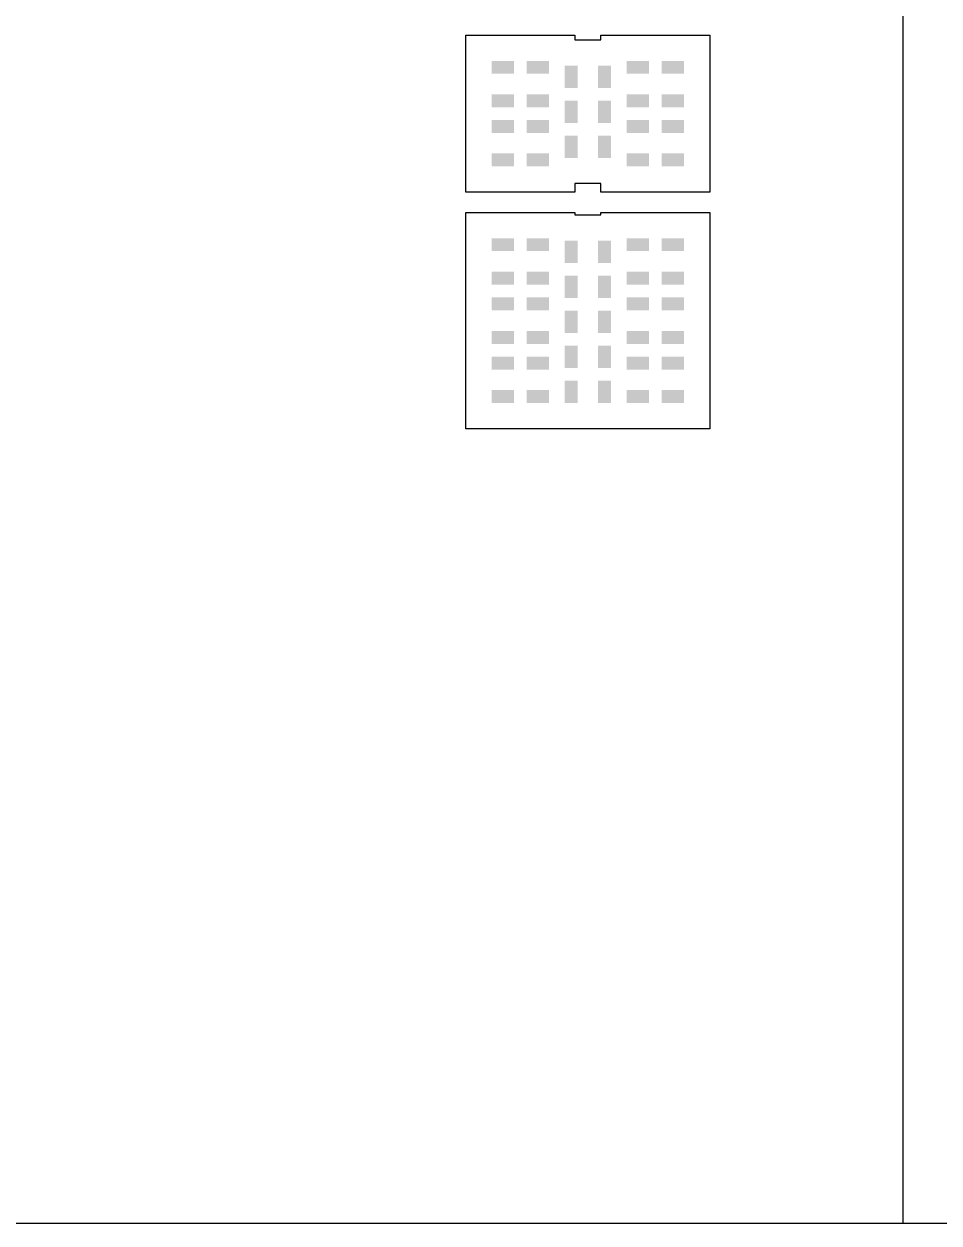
# Model space of a CAD drawing. Extents: x -52250 to 52250, y -35250 to 35250.
# Drawn here: x -25602 to 1045, y -35250 to -324 of the extents above; entities that cross this region are included whole.
import ezdxf

# ---------------------------------------------------------------- set-up
doc = ezdxf.new("R2010")
doc.units = 0
doc.header["$MEASUREMENT"] = 0
doc.linetypes.add('CENTER2', pattern=[1.125, 0.75, -0.125, 0.125, -0.125])
doc.layers.get('0').update_dxf_attribs({"linetype": 'CONTINUOUS'})
for name, color, linetype in [('jigstreet', 7, 'Continuous'), ('PKG_OUTLINE', 81, 'CONTINUOUS'), ('SOLDERMASK_PADS_BTM', 12, 'CONTINUOUS')]:
    doc.layers.add(name, color=color, linetype=linetype)

# ---------------------------------------------------------------- blocks, each defined once
blk = doc.blocks.new('*U1')
at = {"color": 0, "linetype": 'CENTER2', "transparency": 16777216}
blk.add_line((0, -35250.12), (0, 35250.12), dxfattribs=at)

msp = doc.modelspace()

# ---------------------------------------------------------------- linework, layer by layer
at = {"layer": 'jigstreet'}
for points in [[(-9562, -5197), (-9563, -5221), (-9587, -5222), (-10607, -5222), (-11687, -5222), (-12707, -5222), (-12731, -5221), (-12732, -5197), (-12732, -4221), (-12732, -3475), (-12732, -3371), (-12732, -2499), (-12732, -2395), (-12732, -1649), (-12732, -673), (-12731, -649), (-12707, -648), (-11687, -648), (-10607, -648), (-9587, -648), (-9563, -649), (-9562, -673), (-9562, -785), (-8802, -785), (-8802, -673), (-8801, -649), (-8777, -648), (-7757, -648), (-6677, -648), (-5657, -648), (-5633, -649), (-5632, -673), (-5632, -1649), (-5632, -2395), (-5632, -2499), (-5632, -3371), (-5632, -3475), (-5632, -4221), (-5632, -5197), (-5633, -5221), (-5657, -5222), (-6677, -5222), (-7757, -5222), (-8777, -5222), (-8801, -5221), (-8802, -5197), (-8802, -4975), (-9562, -4975), (-9562, -5197)], [(-10607, -12115), (-11687, -12115), (-12707, -12115), (-12731, -12114), (-12732, -12090), (-12732, -11114), (-12732, -10368), (-12732, -10264), (-12732, -9392), (-12732, -9288), (-12732, -8641), (-12732, -8542), (-12732, -7665), (-12732, -7566), (-12732, -6815), (-12732, -5839), (-12731, -5815), (-12707, -5814), (-11687, -5814), (-10607, -5814), (-9587, -5814), (-9563, -5815), (-9562, -5839), (-9562, -5885), (-8802, -5885), (-8802, -5839), (-8801, -5815), (-8777, -5814), (-7757, -5814), (-6677, -5814), (-5657, -5814), (-5633, -5815), (-5632, -5839), (-5632, -6815), (-5632, -7566), (-5632, -7665), (-5632, -8542), (-5632, -8641), (-5632, -9288), (-5632, -9392), (-5632, -10264), (-5632, -10368), (-5632, -11114), (-5632, -12090), (-5633, -12114), (-5657, -12115), (-6677, -12115), (-7757, -12115), (-7781, -12115), (-8757, -12115), (-8777, -12115), (-9587, -12115), (-9607, -12115), (-10583, -12115), (-10607, -12115)]]:
    msp.add_lwpolyline(points, dxfattribs=at)
at = {"layer": 'PKG_OUTLINE'}
msp.add_lwpolyline([(-45479, -35250), (52250, -35250), (52250, 35250), (-45479, 35250, -0.830616), (-47621, 35250), (-52250, 35250), (-52250, -35250), (-47621, -35250, -0.830616)], format="xyb", close=True, dxfattribs=at)
at = {"layer": 'SOLDERMASK_PADS_BTM'}
for points in [[(-11982, -1774), (-11332, -1774), (-11982, -1398), (-11332, -1398)], [(-10962, -1774), (-10312, -1774), (-10962, -1398), (-10312, -1398)], [(-9858, -2185), (-9482, -2185), (-9858, -1535), (-9482, -1535)], [(-8882, -2185), (-8506, -2185), (-8882, -1535), (-8506, -1535)], [(-8052, -1774), (-7402, -1774), (-8052, -1398), (-7402, -1398)], [(-7032, -1774), (-6382, -1774), (-7032, -1398), (-6382, -1398)], [(-11982, -2750), (-11332, -2750), (-11982, -2374), (-11332, -2374)], [(-10962, -2750), (-10312, -2750), (-10962, -2374), (-10312, -2374)], [(-8052, -2750), (-7402, -2750), (-8052, -2374), (-7402, -2374)], [(-7032, -2750), (-6382, -2750), (-7032, -2374), (-6382, -2374)], [(-9858, -3205), (-9482, -3205), (-9858, -2555), (-9482, -2555)], [(-8882, -3205), (-8506, -3205), (-8882, -2555), (-8506, -2555)], [(-11982, -3496), (-11332, -3496), (-11982, -3120), (-11332, -3120)], [(-10962, -3496), (-10312, -3496), (-10962, -3120), (-10312, -3120)], [(-8052, -3496), (-7402, -3496), (-8052, -3120), (-7402, -3120)], [(-7032, -3496), (-6382, -3496), (-7032, -3120), (-6382, -3120)], [(-9858, -4225), (-9482, -4225), (-9858, -3575), (-9482, -3575)], [(-8882, -4225), (-8506, -4225), (-8882, -3575), (-8506, -3575)], [(-11982, -4472), (-11332, -4472), (-11982, -4096), (-11332, -4096)], [(-10962, -4472), (-10312, -4472), (-10962, -4096), (-10312, -4096)], [(-8052, -4472), (-7402, -4472), (-8052, -4096), (-7402, -4096)], [(-7032, -4472), (-6382, -4472), (-7032, -4096), (-6382, -4096)], [(-11982, -6940), (-11332, -6940), (-11982, -6564), (-11332, -6564)], [(-10962, -6940), (-10312, -6940), (-10962, -6564), (-10312, -6564)], [(-9858, -7285), (-9482, -7285), (-9858, -6635), (-9482, -6635)], [(-8882, -7285), (-8506, -7285), (-8882, -6635), (-8506, -6635)], [(-8052, -6940), (-7402, -6940), (-8052, -6564), (-7402, -6564)], [(-7032, -6940), (-6382, -6940), (-7032, -6564), (-6382, -6564)], [(-11982, -7916), (-11332, -7916), (-11982, -7540), (-11332, -7540)], [(-10962, -7916), (-10312, -7916), (-10962, -7540), (-10312, -7540)], [(-9858, -8305), (-9482, -8305), (-9858, -7655), (-9482, -7655)], [(-8882, -8305), (-8506, -8305), (-8882, -7655), (-8506, -7655)], [(-8052, -7916), (-7402, -7916), (-8052, -7540), (-7402, -7540)], [(-7032, -7916), (-6382, -7916), (-7032, -7540), (-6382, -7540)], [(-11982, -8667), (-11332, -8667), (-11982, -8291), (-11332, -8291)], [(-10962, -8667), (-10312, -8667), (-10962, -8291), (-10312, -8291)], [(-8052, -8667), (-7402, -8667), (-8052, -8291), (-7402, -8291)], [(-7032, -8667), (-6382, -8667), (-7032, -8291), (-6382, -8291)], [(-9858, -9325), (-9482, -9325), (-9858, -8675), (-9482, -8675)], [(-8882, -9325), (-8506, -9325), (-8882, -8675), (-8506, -8675)], [(-11982, -9643), (-11332, -9643), (-11982, -9267), (-11332, -9267)], [(-10962, -9643), (-10312, -9643), (-10962, -9267), (-10312, -9267)], [(-8052, -9643), (-7402, -9643), (-8052, -9267), (-7402, -9267)], [(-7032, -9643), (-6382, -9643), (-7032, -9267), (-6382, -9267)], [(-9858, -10345), (-9482, -10345), (-9858, -9695), (-9482, -9695)], [(-8882, -10345), (-8506, -10345), (-8882, -9695), (-8506, -9695)], [(-11982, -10389), (-11332, -10389), (-11982, -10013), (-11332, -10013)], [(-10962, -10389), (-10312, -10389), (-10962, -10013), (-10312, -10013)], [(-8052, -10389), (-7402, -10389), (-8052, -10013), (-7402, -10013)], [(-7032, -10389), (-6382, -10389), (-7032, -10013), (-6382, -10013)], [(-9858, -11365), (-9482, -11365), (-9858, -10715), (-9482, -10715)], [(-8882, -11365), (-8506, -11365), (-8882, -10715), (-8506, -10715)], [(-11982, -11365), (-11332, -11365), (-11982, -10989), (-11332, -10989)], [(-10962, -11365), (-10312, -11365), (-10962, -10989), (-10312, -10989)], [(-8052, -11365), (-7402, -11365), (-8052, -10989), (-7402, -10989)], [(-7032, -11365), (-6382, -11365), (-7032, -10989), (-6382, -10989)]]:
    msp.add_solid(points, dxfattribs=at)

# ---------------------------------------------------------------- block references
at = {"linetype": 'CENTER2'}
msp.add_blockref('*U1', (0, 0), dxfattribs=at)

doc.saveas('drawing.dxf')
